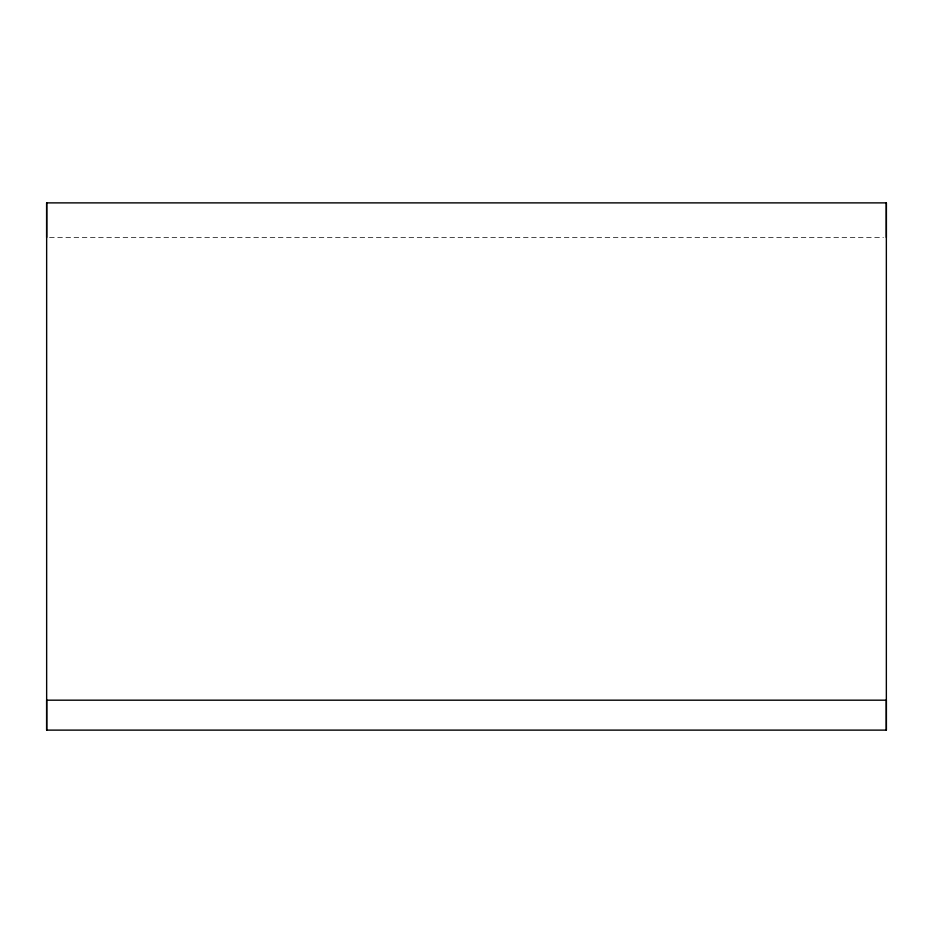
<?xml version="1.0" encoding="UTF-8"?>
<svg xmlns="http://www.w3.org/2000/svg" width="933" height="933" viewBox="0 0 933 933"><rect width="100%" height="100%" fill="white"/><g stroke="black" fill="none" stroke-linecap="round" stroke-linejoin="round"><path stroke-width="0.7" stroke-dasharray="4.67 3.5" d="M49.566 237.46L883.434 237.448"/><path stroke-width="1.4" d="M886.35 202.881L886.35 730.119L46.65 730.119L46.65 202.881L886.35 202.881L886.35 237.448M886.35 730.119L886.35 700.182L46.65 700.182L46.65 730.119M46.65 202.881L46.65 237.448"/></g></svg>
